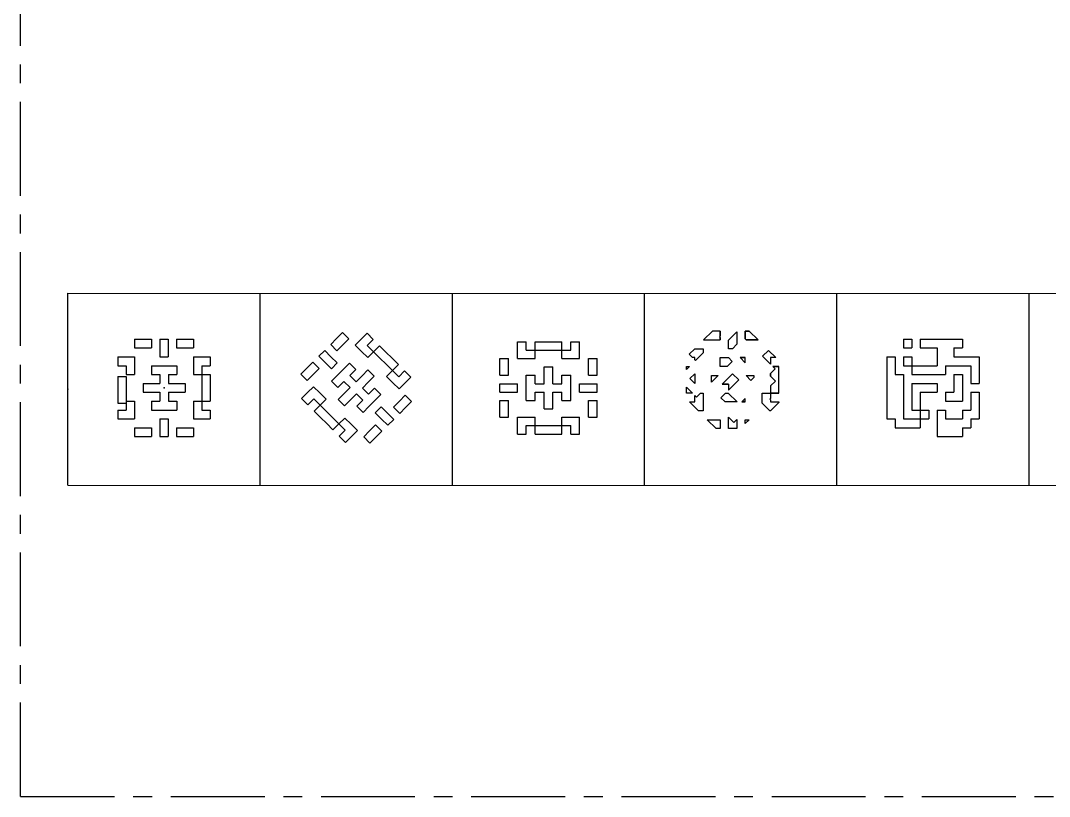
# Model space of a CAD drawing. Header units: millimetres. Extents: x -148 to 148, y -105 to 105.
# Drawn here: x -148.5 to -9.3, y -105 to 0 of the extents above; entities that cross this region are included whole.
import ezdxf

# ---------------------------------------------------------------- set-up
doc = ezdxf.new("R2010")
doc.units = ezdxf.units.MM
doc.header["$PDSIZE"] = -1
doc.linetypes.add('CENTERX2', pattern=[20.32, 12.7, -2.54, 2.54, -2.54])

msp = doc.modelspace()

# ---------------------------------------------------------------- linework, layer by layer
at = {"color": 7, "linetype": 'CENTERX2'}
for q in [(-148.5, 105), (-148.5, -79), (148.5, -105), (-122.5, -105)]:
    msp.add_line((-148.5, -105), q, dxfattribs=at)
at = {"color": 7, "linetype": 'Continuous'}
for p, q in [((-142.09, -62.89), (-142.09, -36.89)), ((-142.09, -36.89), (143.91, -36.96)), ((-142.09, -36.89), (143.91, -36.96)), ((-116.09, -62.89), (-116.09, -36.89)), ((-90.09, -62.89), (-90.09, -36.89)), ((-64.09, -62.89), (-64.09, -36.89)), ((-38.09, -62.89), (-38.09, -36.89)), ((-12.09, -62.89), (-12.09, -36.89)), ((-133.07, -43.11), (-133.07, -44.31)), ((-133.07, -43.11), (-131.93, -43.11)), ((-131.93, -43.11), (-130.8, -43.11)), ((-130.8, -43.11), (-130.8, -44.31)), ((-129.66, -43.11), (-129.66, -44.31)), ((-129.66, -43.11), (-128.52, -43.11)), ((-128.52, -43.11), (-128.52, -44.31)), ((-127.39, -43.11), (-127.39, -44.31)), ((-127.39, -43.11), (-126.25, -43.11)), ((-126.25, -43.11), (-125.11, -43.11)), ((-125.11, -43.11), (-125.11, -44.31)), ((-106.55, -43.83), (-105.75, -43.03)), ((-105.75, -43.03), (-104.95, -42.23)), ((-104.95, -42.23), (-104.1, -43.07)), ((-104.9, -43.88), (-104.1, -43.07)), ((-103.25, -43.92), (-102.45, -43.12)), ((-102.45, -43.12), (-101.64, -42.32)), ((-101.64, -42.32), (-100.79, -43.16)), ((-54.91, -42.02), (-56.11, -43.22)), ((-56.11, -43.22), (-54.91, -42.02)), ((-53.88, -42.02), (-54.91, -42.02)), ((-53.98, -42.79), (-53.88, -42.69)), ((-53.88, -42.69), (-53.98, -42.79)), ((-53.88, -42.9), (-53.98, -42.79)), ((-53.88, -42.69), (-53.88, -42.02)), ((-53.88, -42.02), (-53.88, -42.69)), ((-53.88, -43.22), (-53.88, -42.9)), ((-53.88, -42.9), (-53.88, -43.22)), ((-52.74, -43.25), (-51.61, -42.11)), ((-52.74, -43.25), (-51.61, -42.11)), ((-51.61, -42.11), (-51.61, -43.81)), ((-49.94, -42.02), (-50.47, -42.02)), ((-50.47, -42.02), (-50.47, -43.09)), ((-50.47, -42.02), (-49.94, -42.02)), ((-50.47, -43.09), (-50.47, -42.02)), ((-50.47, -43.09), (-50.34, -43.22)), ((-48.74, -43.22), (-49.94, -42.02)), ((-29.07, -43.11), (-29.07, -44.31)), ((-29.07, -43.11), (-27.93, -43.11)), ((-27.93, -43.11), (-27.93, -44.31)), ((-26.8, -43.11), (-26.8, -44.31)), ((-26.8, -43.11), (-25.66, -43.11)), ((-25.66, -43.11), (-24.52, -43.11)), ((-24.52, -43.11), (-23.39, -43.11)), ((-23.39, -43.11), (-22.25, -43.11)), ((-22.25, -43.11), (-21.11, -43.11)), ((-21.11, -43.11), (-21.11, -44.31)), ((-133.07, -44.31), (-131.93, -44.31)), ((-131.93, -44.31), (-130.8, -44.31)), ((-129.66, -44.31), (-129.66, -45.51)), ((-128.52, -44.31), (-128.52, -45.51)), ((-127.39, -44.31), (-126.25, -44.31)), ((-126.25, -44.31), (-125.11, -44.31)), ((-106.55, -43.83), (-105.7, -44.68)), ((-105.7, -44.68), (-104.9, -43.88)), ((-103.25, -43.92), (-102.4, -44.77)), ((-101.6, -43.97), (-100.79, -43.16)), ((-101.6, -43.97), (-100.75, -44.82)), ((-100.75, -44.82), (-99.94, -44.01)), ((-99.94, -44.01), (-99.1, -44.86)), ((-81.29, -44.59), (-81.29, -43.46)), ((-81.29, -43.46), (-80.09, -43.46)), ((-80.09, -44.59), (-80.09, -43.46)), ((-78.89, -44.59), (-78.89, -43.46)), ((-78.89, -43.46), (-77.69, -43.46)), ((-77.69, -43.46), (-76.49, -43.46)), ((-76.49, -43.46), (-75.29, -43.46)), ((-75.29, -44.59), (-75.29, -43.46)), ((-74.09, -43.46), (-72.89, -43.46)), ((-74.09, -44.59), (-74.09, -43.46)), ((-72.89, -44.59), (-72.89, -43.46)), ((-58.05, -45.16), (-57.31, -44.42)), ((-58.05, -45.16), (-57.31, -44.42)), ((-58.05, -45.16), (-57.31, -44.42)), ((-57.31, -44.42), (-56.15, -44.42)), ((-56.15, -44.42), (-56.15, -44.96)), ((-56.15, -44.42), (-56.15, -44.96)), ((-56.11, -43.22), (-54.41, -43.22)), ((-54.41, -43.22), (-53.88, -43.22)), ((-52.74, -44.42), (-52.74, -43.25)), ((-52.74, -44.42), (-52.74, -43.25)), ((-52.22, -44.42), (-52.74, -44.42)), ((-51.61, -43.81), (-52.22, -44.42)), ((-51.61, -43.81), (-52.22, -44.42)), ((-50.34, -43.22), (-48.74, -43.22)), ((-48.74, -43.22), (-50.34, -43.22)), ((-29.07, -44.31), (-27.93, -44.31)), ((-26.8, -44.31), (-25.66, -44.31)), ((-25.66, -44.31), (-24.52, -44.31)), ((-24.52, -44.31), (-24.52, -45.51)), ((-22.25, -44.31), (-22.25, -45.51)), ((-22.25, -44.31), (-21.11, -44.31)), ((-135.34, -45.51), (-135.34, -46.71)), ((-135.34, -45.51), (-134.2, -45.51)), ((-134.2, -45.51), (-133.07, -45.51)), ((-133.07, -45.51), (-133.07, -46.71)), ((-129.66, -45.51), (-128.52, -45.51)), ((-125.11, -45.51), (-125.11, -46.71)), ((-125.11, -45.51), (-123.98, -45.51)), ((-123.98, -45.51), (-122.84, -45.51)), ((-122.84, -45.51), (-122.84, -46.71)), ((-108.16, -45.44), (-107.36, -44.64)), ((-108.16, -45.44), (-107.31, -46.29)), ((-107.36, -44.64), (-106.51, -45.49)), ((-106.51, -45.49), (-105.66, -46.33)), ((-102.4, -44.77), (-101.55, -45.62)), ((-101.55, -45.62), (-100.75, -44.82)), ((-100.75, -44.82), (-99.9, -45.67)), ((-99.9, -45.67), (-99.05, -46.51)), ((-99.1, -44.86), (-98.25, -45.71)), ((-98.25, -45.71), (-97.4, -46.56)), ((-83.69, -46.86), (-83.69, -45.73)), ((-83.69, -45.73), (-82.49, -45.73)), ((-82.49, -46.86), (-82.49, -45.73)), ((-81.29, -45.73), (-81.29, -44.59)), ((-81.29, -45.73), (-80.09, -45.73)), ((-80.09, -44.59), (-78.89, -44.59)), ((-80.09, -45.73), (-78.89, -45.73)), ((-78.89, -44.59), (-77.69, -44.59)), ((-78.89, -45.73), (-78.89, -44.59)), ((-77.69, -44.59), (-76.49, -44.59)), ((-76.49, -44.59), (-75.29, -44.59)), ((-75.29, -45.73), (-75.29, -44.59)), ((-75.29, -44.59), (-74.09, -44.59)), ((-75.29, -45.73), (-74.09, -45.73)), ((-74.09, -45.73), (-72.89, -45.73)), ((-72.89, -45.73), (-72.89, -44.59)), ((-71.69, -45.73), (-70.49, -45.73)), ((-71.69, -46.86), (-71.69, -45.73)), ((-70.49, -46.86), (-70.49, -45.73)), ((-57.59, -45.62), (-58.05, -45.16)), ((-57.29, -45.62), (-57.59, -45.62)), ((-57.29, -45.62), (-57.59, -45.62)), ((-57.29, -45.92), (-57.29, -45.62)), ((-57.2, -46.01), (-57.29, -45.92)), ((-57.2, -46.01), (-57.29, -45.92)), ((-56.15, -44.96), (-57.2, -46.01)), ((-53.88, -45.62), (-52.76, -45.62)), ((-53.88, -46.82), (-53.88, -45.62)), ((-53.88, -45.62), (-52.76, -45.62)), ((-53.88, -46.82), (-53.88, -45.62)), ((-52.76, -45.62), (-52.24, -46.14)), ((-51.16, -45.62), (-50.47, -46.31)), ((-50.47, -45.62), (-51.16, -45.62)), ((-51.16, -45.62), (-50.47, -45.62)), ((-50.47, -46.31), (-51.16, -45.62)), ((-50.47, -46.31), (-50.47, -45.62)), ((-48.13, -45.43), (-47.33, -44.63)), ((-48.13, -45.43), (-47.33, -44.63)), ((-47.06, -46.5), (-48.13, -45.43)), ((-47.33, -44.63), (-46.34, -45.62)), ((-47.33, -44.63), (-46.34, -45.62)), ((-46.34, -45.62), (-47.06, -45.62)), ((-47.06, -45.62), (-47.06, -46.5)), ((-47.06, -45.62), (-47.06, -46.5)), ((-31.34, -45.51), (-30.2, -45.51)), ((-31.34, -45.51), (-31.34, -46.71)), ((-30.2, -45.51), (-30.2, -46.71)), ((-29.07, -45.51), (-29.07, -46.71)), ((-29.07, -45.51), (-27.93, -45.51)), ((-27.93, -45.51), (-27.93, -46.71)), ((-24.52, -45.51), (-24.52, -46.71)), ((-22.25, -45.51), (-21.11, -45.51)), ((-21.11, -45.51), (-19.98, -45.51)), ((-19.98, -45.51), (-18.84, -45.51)), ((-18.84, -45.51), (-18.84, -46.71)), ((-135.34, -46.71), (-134.2, -46.71)), ((-134.2, -46.71), (-134.2, -47.91)), ((-133.07, -46.71), (-133.07, -47.91)), ((-130.78, -46.71), (-130.78, -47.91)), ((-130.78, -46.71), (-129.65, -46.71)), ((-129.65, -46.71), (-128.51, -46.71)), ((-128.51, -46.71), (-127.37, -46.71)), ((-127.37, -46.71), (-127.37, -47.91)), ((-125.11, -46.71), (-125.11, -47.91)), ((-123.98, -46.71), (-123.98, -47.91)), ((-123.98, -46.71), (-122.84, -46.71)), ((-110.57, -47.85), (-109.77, -47.05)), ((-109.77, -47.05), (-108.96, -46.24)), ((-108.96, -46.24), (-108.11, -47.09)), ((-108.92, -47.9), (-108.11, -47.09)), ((-107.31, -46.29), (-106.46, -47.14)), ((-106.46, -47.14), (-105.66, -46.33)), ((-105.61, -47.99), (-104.81, -47.18)), ((-104.81, -47.18), (-104.01, -46.38)), ((-104.01, -46.38), (-103.16, -47.23)), ((-103.96, -48.03), (-103.16, -47.23)), ((-102.31, -48.08), (-101.51, -47.27)), ((-101.51, -47.27), (-100.66, -48.12)), ((-99.05, -46.51), (-98.2, -47.36)), ((-98.2, -47.36), (-97.4, -46.56)), ((-83.69, -48), (-83.69, -46.86)), ((-82.49, -48), (-82.49, -46.86)), ((-77.69, -48), (-77.69, -46.86)), ((-77.69, -46.86), (-76.49, -46.86)), ((-76.49, -48), (-76.49, -46.86)), ((-71.69, -48), (-71.69, -46.86)), ((-70.49, -48), (-70.49, -46.86)), ((-58.42, -46.82), (-58.01, -46.82)), ((-58.01, -46.82), (-58.42, -47.24)), ((-58.42, -47.24), (-58.42, -46.82)), ((-58.42, -46.82), (-58.01, -46.82)), ((-58.42, -47.24), (-58.42, -46.82)), ((-52.92, -46.82), (-53.88, -46.82)), ((-52.24, -46.14), (-52.92, -46.82)), ((-52.24, -46.14), (-52.92, -46.82)), ((-46.44, -47.13), (-47.06, -47.75)), ((-46.13, -46.82), (-46.74, -46.82)), ((-46.74, -46.82), (-46.44, -47.13)), ((-46.74, -46.82), (-45.92, -46.82)), ((-46.44, -47.13), (-46.74, -46.82)), ((-45.92, -46.82), (-46.13, -46.82)), ((-45.92, -50.42), (-45.92, -46.82)), ((-31.34, -46.71), (-31.34, -47.91)), ((-30.2, -46.71), (-30.2, -47.91)), ((-29.07, -46.71), (-27.93, -46.71)), ((-27.93, -46.71), (-26.8, -46.71)), ((-27.93, -46.71), (-27.93, -47.91)), ((-26.8, -46.71), (-25.66, -46.71)), ((-25.66, -46.71), (-24.52, -46.71)), ((-23.39, -46.71), (-23.39, -47.91)), ((-23.39, -46.71), (-22.25, -46.71)), ((-22.25, -46.71), (-21.11, -46.71)), ((-21.11, -46.71), (-19.98, -46.71)), ((-19.98, -46.71), (-19.98, -47.91)), ((-18.84, -46.71), (-18.84, -47.91)), ((-135.34, -48.16), (-135.34, -49.36)), ((-135.34, -48.16), (-134.2, -48.16)), ((-134.2, -47.91), (-133.07, -47.91)), ((-134.2, -48.16), (-134.2, -49.36)), ((-130.78, -47.91), (-129.65, -47.91)), ((-129.65, -47.91), (-129.65, -49.11)), ((-128.51, -47.91), (-128.51, -49.11)), ((-128.51, -47.91), (-127.37, -47.91)), ((-125.11, -47.91), (-123.98, -47.91)), ((-123.98, -47.91), (-123.98, -49.11)), ((-123.98, -47.91), (-122.84, -47.91)), ((-122.84, -47.91), (-122.84, -49.11)), ((-110.57, -47.85), (-109.72, -48.7)), ((-109.72, -48.7), (-108.92, -47.9)), ((-106.42, -48.79), (-105.61, -47.99)), ((-103.96, -48.03), (-103.11, -48.88)), ((-103.11, -48.88), (-102.31, -48.08)), ((-101.46, -48.92), (-100.66, -48.12)), ((-99.01, -48.17), (-98.2, -47.36)), ((-99.01, -48.17), (-98.16, -49.01)), ((-98.2, -47.36), (-97.35, -48.21)), ((-97.35, -48.21), (-96.55, -47.41)), ((-96.55, -47.41), (-95.7, -48.26)), ((-96.51, -49.06), (-95.7, -48.26)), ((-83.69, -48), (-82.49, -48)), ((-80.09, -48), (-78.89, -48)), ((-80.09, -49.14), (-80.09, -48)), ((-78.89, -49.14), (-78.89, -48)), ((-77.69, -49.14), (-77.69, -48)), ((-76.49, -49.14), (-76.49, -48)), ((-75.29, -49.14), (-75.29, -48)), ((-75.29, -48), (-74.09, -48)), ((-74.09, -49.14), (-74.09, -48)), ((-71.69, -48), (-70.49, -48)), ((-57.96, -48.46), (-57.29, -47.8)), ((-57.96, -48.46), (-57.31, -47.82)), ((-57.29, -49.13), (-57.96, -48.46)), ((-57.29, -47.8), (-57.29, -49.13)), ((-57.29, -47.8), (-57.29, -49.13)), ((-55.02, -48.02), (-54.12, -48.02)), ((-54.12, -48.02), (-55.02, -48.92)), ((-55.02, -48.92), (-55.02, -48.02)), ((-55.02, -48.02), (-54.12, -48.02)), ((-55.02, -48.92), (-55.02, -48.02)), ((-53.62, -49.22), (-52.2, -47.8)), ((-53, -48.6), (-53.62, -49.22)), ((-52.2, -47.8), (-53, -48.6)), ((-52.74, -50.04), (-51.35, -48.64)), ((-51.35, -48.64), (-52.74, -50.04)), ((-51.35, -48.64), (-52.2, -47.8)), ((-50.36, -48.02), (-49.33, -48.02)), ((-49.7, -48.69), (-50.36, -48.02)), ((-50.36, -48.02), (-49.33, -48.02)), ((-50.36, -48.02), (-49.33, -48.02)), ((-49.33, -48.32), (-49.7, -48.69)), ((-49.33, -48.32), (-49.7, -48.69)), ((-49.33, -48.02), (-49.33, -48.32)), ((-47.06, -47.75), (-47.06, -48.11)), ((-47.06, -48.11), (-47.06, -47.75)), ((-47.06, -48.11), (-46.39, -48.78)), ((-31.34, -47.91), (-31.34, -49.11)), ((-30.2, -47.91), (-29.07, -47.91)), ((-29.07, -47.91), (-29.07, -49.11)), ((-27.93, -47.91), (-26.8, -47.91)), ((-26.8, -47.91), (-25.66, -47.91)), ((-25.66, -47.91), (-24.52, -47.91)), ((-24.52, -47.91), (-23.39, -47.91)), ((-22.25, -47.91), (-22.25, -49.11)), ((-22.25, -47.91), (-21.11, -47.91)), ((-21.11, -47.91), (-21.11, -49.11)), ((-19.98, -47.91), (-19.98, -49.11)), ((-18.84, -47.91), (-18.84, -49.11)), ((-135.34, -49.36), (-135.34, -50.56)), ((-134.2, -49.36), (-134.2, -50.56)), ((-131.92, -49.11), (-131.92, -50.31)), ((-131.92, -49.11), (-130.78, -49.11)), ((-130.78, -49.11), (-129.65, -49.11)), ((-128.51, -49.11), (-127.37, -49.11)), ((-127.37, -49.11), (-126.24, -49.11)), ((-126.24, -49.11), (-126.24, -50.31)), ((-123.98, -49.11), (-123.98, -50.31)), ((-122.86, -49.11), (-122.84, -49.11)), ((-122.86, -49.11), (-122.84, -49.11)), ((-122.84, -49.11), (-122.84, -50.31)), ((-109.68, -50.35), (-108.87, -49.55)), ((-108.87, -49.55), (-108.02, -50.4)), ((-106.42, -48.79), (-105.57, -49.64)), ((-105.57, -49.64), (-104.77, -48.83)), ((-104.77, -48.83), (-103.92, -49.68)), ((-104.72, -50.49), (-103.92, -49.68)), ((-102.27, -49.73), (-101.46, -48.92)), ((-102.27, -49.73), (-101.42, -50.58)), ((-101.42, -50.58), (-100.61, -49.77)), ((-100.61, -49.77), (-99.76, -50.62)), ((-98.16, -49.01), (-97.31, -49.86)), ((-97.31, -49.86), (-96.51, -49.06)), ((-83.69, -50.27), (-83.69, -49.14)), ((-83.69, -49.14), (-82.49, -49.14)), ((-82.49, -49.14), (-81.29, -49.14)), ((-81.29, -50.27), (-81.29, -49.14)), ((-80.09, -50.27), (-80.09, -49.14)), ((-78.89, -49.14), (-77.69, -49.14)), ((-76.49, -49.14), (-75.29, -49.14)), ((-74.09, -50.27), (-74.09, -49.14)), ((-72.89, -49.14), (-71.69, -49.14)), ((-72.89, -50.27), (-72.89, -49.14)), ((-71.69, -49.14), (-70.49, -49.14)), ((-70.49, -50.27), (-70.49, -49.14)), ((-58.42, -49.6), (-57.61, -50.42)), ((-58.42, -50.42), (-58.42, -49.6)), ((-58.42, -49.6), (-57.61, -50.42)), ((-58.42, -50.42), (-58.42, -49.6)), ((-53.62, -49.22), (-52.74, -49.22)), ((-52.74, -49.22), (-53.62, -49.22)), ((-52.74, -49.22), (-52.74, -50.04)), ((-46.39, -48.78), (-47.06, -49.45)), ((-47.06, -49.45), (-46.39, -48.78)), ((-47.06, -49.45), (-47.06, -50.42)), ((-31.34, -49.11), (-31.34, -50.31)), ((-29.07, -49.11), (-29.07, -50.31)), ((-27.93, -49.11), (-27.93, -50.31)), ((-27.93, -49.11), (-26.8, -49.11)), ((-26.8, -49.11), (-25.66, -49.11)), ((-25.66, -49.11), (-24.52, -49.11)), ((-24.52, -49.11), (-24.52, -50.31)), ((-22.25, -49.11), (-22.25, -50.31)), ((-21.11, -49.11), (-21.11, -50.31)), ((-19.98, -49.11), (-18.84, -49.11)), ((-135.34, -50.56), (-135.34, -51.76)), ((-134.2, -50.56), (-134.2, -51.76)), ((-131.92, -50.31), (-130.78, -50.31)), ((-130.78, -50.31), (-129.65, -50.31)), ((-129.65, -50.31), (-129.65, -51.51)), ((-128.51, -50.31), (-128.51, -51.51)), ((-128.51, -50.31), (-127.37, -50.31)), ((-127.37, -50.31), (-126.24, -50.31)), ((-123.98, -50.31), (-123.98, -51.51)), ((-122.84, -50.31), (-122.84, -51.51)), ((-110.48, -51.15), (-109.68, -50.35)), ((-110.48, -51.15), (-109.63, -52)), ((-109.63, -52), (-108.83, -51.2)), ((-108.83, -51.2), (-107.98, -52.05)), ((-108.02, -50.4), (-107.18, -51.24)), ((-107.98, -52.05), (-107.18, -51.24)), ((-105.52, -51.29), (-104.72, -50.49)), ((-105.52, -51.29), (-104.68, -52.14)), ((-104.68, -52.14), (-103.87, -51.33)), ((-103.87, -51.33), (-103.07, -50.53)), ((-103.07, -50.53), (-102.22, -51.38)), ((-103.02, -52.18), (-102.22, -51.38)), ((-101.37, -52.23), (-100.57, -51.42)), ((-100.57, -51.42), (-99.76, -50.62)), ((-97.26, -51.51), (-96.46, -50.71)), ((-96.46, -50.71), (-95.61, -51.56)), ((-83.69, -50.27), (-82.49, -50.27)), ((-83.69, -52.55), (-83.69, -51.41)), ((-83.69, -51.41), (-82.49, -51.41)), ((-82.49, -50.27), (-81.29, -50.27)), ((-82.49, -52.55), (-82.49, -51.41)), ((-80.09, -51.41), (-80.09, -50.27)), ((-80.09, -51.41), (-78.89, -51.41)), ((-78.89, -51.41), (-78.89, -50.27)), ((-78.89, -50.27), (-77.69, -50.27)), ((-77.69, -51.41), (-77.69, -50.27)), ((-77.69, -52.55), (-77.69, -51.41)), ((-76.49, -50.27), (-75.29, -50.27)), ((-76.49, -51.41), (-76.49, -50.27)), ((-76.49, -52.55), (-76.49, -51.41)), ((-75.29, -51.41), (-75.29, -50.27)), ((-75.29, -51.41), (-74.09, -51.41)), ((-74.09, -51.41), (-74.09, -50.27)), ((-72.89, -50.27), (-71.69, -50.27)), ((-71.69, -50.27), (-70.49, -50.27)), ((-71.69, -51.41), (-70.49, -51.41)), ((-71.69, -52.55), (-71.69, -51.41)), ((-70.49, -52.55), (-70.49, -51.41)), ((-57.61, -50.42), (-58.42, -50.42)), ((-57.29, -51.62), (-57.29, -50.74)), ((-57.29, -50.74), (-57.06, -50.96)), ((-57.29, -50.74), (-57.06, -50.96)), ((-57.29, -50.74), (-57.06, -50.96)), ((-57.06, -50.96), (-56.52, -50.42)), ((-56.52, -50.42), (-56.15, -50.42)), ((-56.52, -50.42), (-56.15, -50.42)), ((-56.15, -50.42), (-56.15, -52.82)), ((-53.76, -51.05), (-53.13, -50.42)), ((-53.76, -51.05), (-53.13, -50.42)), ((-53.19, -51.62), (-53.76, -51.05)), ((-53.13, -50.42), (-52.79, -50.42)), ((-53.13, -50.42), (-52.79, -50.42)), ((-52.79, -50.42), (-51.59, -51.62)), ((-50.47, -51.16), (-50.93, -51.62)), ((-50.93, -51.62), (-50.47, -51.16)), ((-50.47, -51.62), (-50.47, -51.16)), ((-48.2, -51.8), (-48.2, -50.42)), ((-48.2, -50.42), (-47.96, -50.42)), ((-48.2, -50.42), (-47.06, -50.42)), ((-48.2, -51.8), (-48.2, -50.42)), ((-47.96, -50.42), (-47.06, -50.42)), ((-47.06, -51.14), (-47.15, -51.23)), ((-47.06, -51.14), (-47.15, -51.23)), ((-47.15, -51.23), (-47.06, -51.32)), ((-47.06, -50.42), (-47.06, -51.14)), ((-47.06, -50.42), (-45.92, -50.42)), ((-45.92, -50.42), (-47.06, -50.42)), ((-47.06, -51.32), (-47.06, -51.62)), ((-47.06, -51.32), (-47.06, -51.62)), ((-31.34, -50.31), (-31.34, -51.51)), ((-29.07, -50.31), (-29.07, -51.51)), ((-27.93, -50.31), (-27.93, -51.51)), ((-26.8, -50.31), (-26.8, -51.51)), ((-26.8, -50.31), (-25.66, -50.31)), ((-25.66, -50.31), (-24.52, -50.31)), ((-23.39, -50.31), (-23.39, -51.51)), ((-23.39, -50.31), (-22.25, -50.31)), ((-21.11, -50.31), (-21.11, -51.51)), ((-19.98, -50.31), (-18.84, -50.31)), ((-19.98, -50.31), (-19.98, -51.51)), ((-18.84, -50.31), (-18.84, -51.51)), ((-135.34, -51.76), (-134.2, -51.76)), ((-135.34, -52.71), (-135.34, -53.91)), ((-135.34, -52.71), (-134.2, -52.71)), ((-134.2, -51.51), (-134.2, -52.71)), ((-134.2, -51.51), (-133.07, -51.51)), ((-133.07, -51.51), (-133.07, -52.71)), ((-133.07, -52.71), (-133.07, -53.91)), ((-130.78, -51.51), (-130.78, -52.71)), ((-130.78, -51.51), (-129.65, -51.51)), ((-130.78, -52.71), (-129.65, -52.71)), ((-129.65, -52.71), (-128.51, -52.71)), ((-128.51, -51.51), (-127.37, -51.51)), ((-128.51, -52.71), (-127.37, -52.71)), ((-127.37, -51.51), (-127.37, -52.71)), ((-125.11, -51.51), (-125.11, -52.71)), ((-125.11, -51.51), (-123.98, -51.51)), ((-125.11, -52.71), (-125.11, -53.91)), ((-123.98, -51.51), (-123.98, -52.71)), ((-123.98, -51.51), (-122.84, -51.51)), ((-123.98, -52.71), (-122.84, -52.71)), ((-122.84, -52.71), (-122.84, -53.91)), ((-108.78, -52.85), (-107.98, -52.05)), ((-108.78, -52.85), (-107.93, -53.7)), ((-107.98, -52.05), (-107.13, -52.9)), ((-103.02, -52.18), (-102.18, -53.03)), ((-102.18, -53.03), (-101.37, -52.23)), ((-100.52, -53.08), (-99.72, -52.27)), ((-99.72, -52.27), (-98.87, -53.12)), ((-98.07, -52.32), (-97.26, -51.51)), ((-98.07, -52.32), (-97.22, -53.17)), ((-97.22, -53.17), (-96.42, -52.36)), ((-96.42, -52.36), (-95.61, -51.56)), ((-83.69, -53.68), (-83.69, -52.55)), ((-82.49, -53.68), (-82.49, -52.55)), ((-77.69, -52.55), (-76.49, -52.55)), ((-71.69, -53.68), (-71.69, -52.55)), ((-70.49, -53.68), (-70.49, -52.55)), ((-56.81, -52.82), (-58.01, -51.62)), ((-58.01, -51.62), (-57.29, -51.62)), ((-58.01, -51.62), (-57.29, -51.62)), ((-56.15, -52.82), (-56.81, -52.82)), ((-56.15, -52.82), (-56.81, -52.82)), ((-51.59, -51.62), (-53.19, -51.62)), ((-51.59, -51.62), (-53.19, -51.62)), ((-50.93, -51.62), (-50.47, -51.62)), ((-50.47, -51.62), (-50.93, -51.62)), ((-47.17, -52.82), (-48.2, -51.8)), ((-47.04, -52.82), (-47.17, -52.82)), ((-47.04, -52.82), (-47.17, -52.82)), ((-47.06, -51.62), (-45.92, -51.62)), ((-45.92, -51.71), (-47.04, -52.82)), ((-45.92, -51.62), (-45.92, -51.71)), ((-45.92, -51.62), (-45.92, -51.71)), ((-31.34, -51.51), (-31.34, -52.71)), ((-31.34, -52.71), (-31.34, -53.91)), ((-29.07, -51.51), (-29.07, -52.71)), ((-29.07, -52.71), (-29.07, -53.91)), ((-27.93, -51.51), (-27.93, -52.71)), ((-27.93, -52.71), (-26.8, -52.71)), ((-26.8, -51.51), (-26.8, -52.71)), ((-26.8, -52.71), (-25.66, -52.71)), ((-26.8, -52.71), (-26.8, -53.91)), ((-25.66, -52.71), (-25.66, -53.91)), ((-24.52, -52.71), (-24.52, -53.91)), ((-24.52, -52.71), (-23.39, -52.71)), ((-23.39, -51.51), (-22.25, -51.51)), ((-23.39, -52.71), (-23.39, -53.91)), ((-22.25, -51.51), (-21.11, -51.51)), ((-21.11, -52.71), (-19.98, -52.71)), ((-21.11, -52.71), (-21.11, -53.91)), ((-19.98, -51.51), (-19.98, -52.71)), ((-18.84, -51.51), (-18.84, -52.71)), ((-18.84, -52.71), (-18.84, -53.91)), ((-135.34, -53.91), (-134.2, -53.91)), ((-134.2, -53.91), (-133.07, -53.91)), ((-129.66, -53.91), (-129.66, -55.11)), ((-129.66, -53.91), (-128.52, -53.91)), ((-128.52, -53.91), (-128.52, -55.11)), ((-125.11, -53.91), (-123.98, -53.91)), ((-123.98, -53.91), (-122.84, -53.91)), ((-107.93, -53.7), (-107.09, -54.55)), ((-107.13, -52.9), (-106.28, -53.75)), ((-106.28, -53.75), (-105.43, -54.59)), ((-105.43, -54.59), (-104.63, -53.79)), ((-104.63, -53.79), (-103.78, -54.64)), ((-100.52, -53.08), (-99.67, -53.93)), ((-99.67, -53.93), (-98.83, -54.77)), ((-98.87, -53.12), (-98.02, -53.97)), ((-98.83, -54.77), (-98.02, -53.97)), ((-83.69, -53.68), (-82.49, -53.68)), ((-81.29, -53.68), (-80.09, -53.68)), ((-81.29, -54.82), (-81.29, -53.68)), ((-80.09, -53.68), (-78.89, -53.68)), ((-78.89, -54.82), (-78.89, -53.68)), ((-75.29, -54.82), (-75.29, -53.68)), ((-75.29, -53.68), (-74.09, -53.68)), ((-74.09, -53.68), (-72.89, -53.68)), ((-72.89, -54.82), (-72.89, -53.68)), ((-71.69, -53.68), (-70.49, -53.68)), ((-55.61, -54.02), (-54.01, -54.02)), ((-54.41, -55.22), (-55.61, -54.02)), ((-55.61, -54.02), (-53.88, -54.02)), ((-55.61, -54.02), (-53.88, -54.02)), ((-54.01, -54.02), (-53.88, -54.02)), ((-53.88, -54.02), (-53.88, -54.15)), ((-53.88, -54.15), (-53.88, -55.22)), ((-52.74, -53.68), (-52.02, -54.4)), ((-52.74, -55.22), (-52.74, -53.68)), ((-52.74, -53.68), (-52.02, -54.4)), ((-52.74, -55.22), (-52.74, -53.68)), ((-52.02, -54.4), (-51.61, -53.99)), ((-51.61, -53.99), (-51.61, -55.22)), ((-51.61, -53.99), (-51.61, -55.22)), ((-50.47, -54.02), (-49.94, -54.02)), ((-49.94, -54.02), (-50.47, -54.55)), ((-50.47, -54.55), (-50.47, -54.02)), ((-50.47, -54.02), (-49.94, -54.02)), ((-50.47, -54.55), (-50.47, -54.02)), ((-31.34, -53.91), (-30.2, -53.91)), ((-30.2, -53.91), (-30.2, -55.11)), ((-29.07, -53.91), (-27.93, -53.91)), ((-27.93, -53.91), (-26.8, -53.91)), ((-26.8, -53.91), (-26.8, -55.11)), ((-26.8, -53.91), (-25.66, -53.91)), ((-24.52, -53.91), (-24.52, -55.11)), ((-23.39, -53.91), (-22.25, -53.91)), ((-22.25, -53.91), (-21.11, -53.91)), ((-19.98, -53.91), (-19.98, -55.11)), ((-19.98, -53.91), (-18.84, -53.91)), ((-133.07, -55.11), (-133.07, -56.31)), ((-133.07, -55.11), (-131.93, -55.11)), ((-131.93, -55.11), (-130.8, -55.11)), ((-130.8, -55.11), (-130.8, -56.31)), ((-129.66, -55.11), (-129.66, -56.31)), ((-128.52, -55.11), (-128.52, -56.31)), ((-127.39, -55.11), (-127.39, -56.31)), ((-127.39, -55.11), (-126.25, -55.11)), ((-126.25, -55.11), (-125.11, -55.11)), ((-125.11, -55.11), (-125.11, -56.31)), ((-107.09, -54.55), (-106.24, -55.4)), ((-106.24, -55.4), (-105.43, -54.59)), ((-105.43, -54.59), (-104.59, -55.44)), ((-105.39, -56.25), (-104.59, -55.44)), ((-103.78, -54.64), (-102.93, -55.49)), ((-103.74, -56.29), (-102.93, -55.49)), ((-102.09, -56.34), (-101.28, -55.53)), ((-101.28, -55.53), (-100.48, -54.73)), ((-100.48, -54.73), (-99.63, -55.58)), ((-100.43, -56.38), (-99.63, -55.58)), ((-81.29, -55.96), (-81.29, -54.82)), ((-80.09, -55.96), (-80.09, -54.82)), ((-80.09, -54.82), (-78.89, -54.82)), ((-78.89, -55.96), (-78.89, -54.82)), ((-78.89, -54.82), (-77.69, -54.82)), ((-77.69, -54.82), (-76.49, -54.82)), ((-76.49, -54.82), (-75.29, -54.82)), ((-75.29, -54.82), (-74.09, -54.82)), ((-75.29, -55.96), (-75.29, -54.82)), ((-74.09, -55.96), (-74.09, -54.82)), ((-72.89, -55.96), (-72.89, -54.82)), ((-53.88, -55.22), (-54.41, -55.22)), ((-53.88, -55.22), (-54.41, -55.22)), ((-51.61, -55.22), (-52.74, -55.22)), ((-30.2, -55.11), (-29.07, -55.11)), ((-29.07, -55.11), (-27.93, -55.11)), ((-27.93, -55.11), (-26.8, -55.11)), ((-24.52, -55.11), (-24.52, -56.31)), ((-21.11, -55.11), (-21.11, -56.31)), ((-21.11, -55.11), (-19.98, -55.11)), ((-133.07, -56.31), (-131.93, -56.31)), ((-131.93, -56.31), (-130.8, -56.31)), ((-129.66, -56.31), (-128.52, -56.31)), ((-127.39, -56.31), (-126.25, -56.31)), ((-126.25, -56.31), (-125.11, -56.31)), ((-105.39, -56.25), (-104.54, -57.09)), ((-104.54, -57.09), (-103.74, -56.29)), ((-102.09, -56.34), (-101.24, -57.18)), ((-101.24, -57.18), (-100.43, -56.38)), ((-81.29, -55.96), (-80.09, -55.96)), ((-78.89, -55.96), (-77.69, -55.96)), ((-77.69, -55.96), (-76.49, -55.96)), ((-76.49, -55.96), (-75.29, -55.96)), ((-74.09, -55.96), (-72.89, -55.96)), ((-24.52, -56.31), (-23.39, -56.31)), ((-23.39, -56.31), (-22.25, -56.31)), ((-22.25, -56.31), (-21.11, -56.31)), ((-142.09, -62.89), (143.91, -62.96))]:
    msp.add_line(p, q, dxfattribs=at)
for p in [(-142.09, -49.89), (-129.08, -49.71)]:
    msp.add_point(p, dxfattribs=at)

doc.saveas('drawing.dxf')
